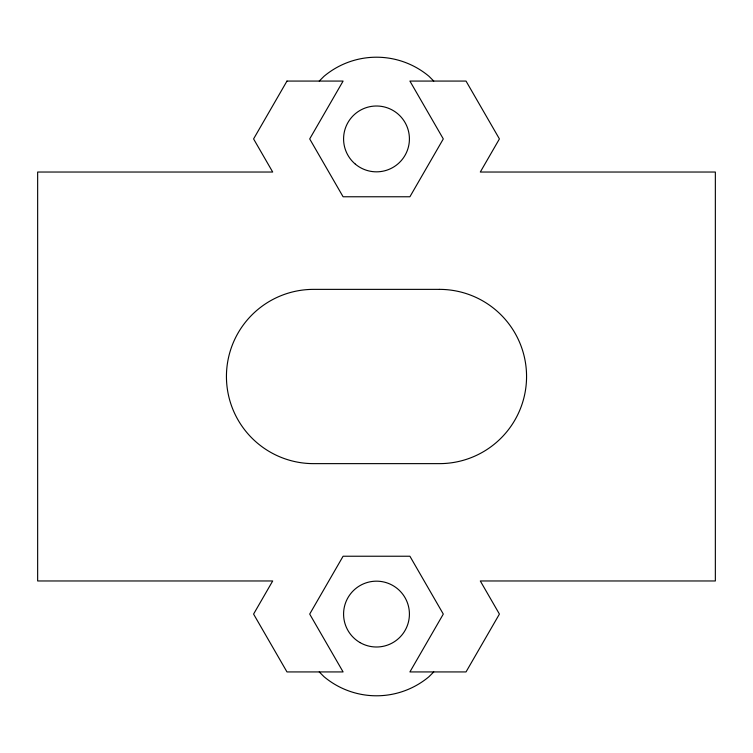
<?xml version="1.0" encoding="UTF-8"?>
<svg xmlns="http://www.w3.org/2000/svg" width="753" height="753" viewBox="0 0 753 753"><rect width="100%" height="100%" fill="white"/><g stroke="black" fill="none" stroke-linecap="round" stroke-linejoin="round"><path stroke-width="1.13" d="M319.244 81.07L323.978 76.326A81.701 81.701 0 0 1 429.022 76.326L433.756 81.07M433.756 671.93L429.022 676.674A81.701 81.701 0 0 1 323.978 676.674L319.244 671.93M286.978 81.07L253.582 138.919L272.699 172.032L37.65 172.032L37.65 580.968L272.699 580.968L253.582 614.081L286.978 671.93L343.095 671.93L309.699 614.081L343.095 556.232L409.905 556.232L443.301 614.081L409.905 671.93L466.022 671.93L499.418 614.081L480.301 580.968L715.35 580.968L715.35 172.032L480.301 172.032L499.418 138.919L466.022 81.07L409.905 81.07L443.301 138.919L409.905 196.768L343.095 196.768L309.699 138.919L343.095 81.07L286.978 81.07M439.432 289.368L313.568 289.368A87.132 87.132 0 0 0 226.437 376.5A87.132 87.132 0 0 0 313.568 463.632L439.432 463.632A87.132 87.132 0 0 0 526.563 376.5A87.132 87.132 0 0 0 439.432 289.368M360.038 642.591A32.916 32.916 0 0 0 409.416 614.081A32.916 32.916 0 0 0 360.038 585.58A32.916 32.916 0 0 0 360.038 642.591M355.341 164.135A32.916 32.916 0 0 0 408.917 144.632A32.916 32.916 0 0 0 365.243 107.99A32.916 32.916 0 0 0 355.341 164.135"/></g></svg>
